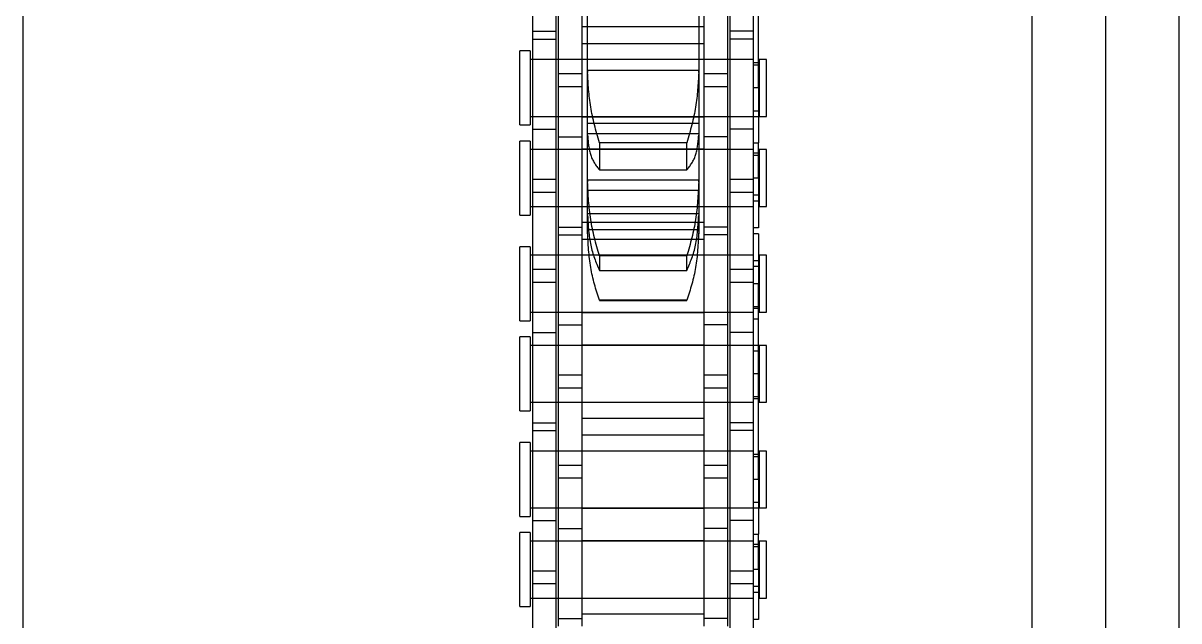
# Model space of a CAD drawing. Header units: metres. Extents: x 0 to 63075, y 0 to 44550.
# Drawn here: x 14109.2 to 14184.2, y 27908 to 27946.8 of the extents above; entities that cross this region are included whole.
import ezdxf

# ---------------------------------------------------------------- set-up
doc = ezdxf.new("R2010")
doc.units = ezdxf.units.M
doc.header["$LTSCALE"] = 75
doc.linetypes.add('HIDDEN2', pattern=[4.7625, 3.175, -1.5875])
for name, color, linetype in [('SDM', 7, 'Continuous'), ('SL4', 4, 'Continuous'), ('ST1', 7, 'HIDDEN2')]:
    doc.layers.add(name, color=color, linetype=linetype)

# ---------------------------------------------------------------- blocks, each defined once
blk = doc.blocks.new('A$Cb6dca9d5')
at = {"layer": 'SL4'}
for p, q in [((262.765, 1009.762), (262.765, 2334.737)), ((328.24, 1009.762), (328.24, 2334.737)), ((337.765, 2334.737), (337.765, 1009.762))]:
    blk.add_line(p, q, dxfattribs=at)
at = {"layer": 'ST1'}
for p, q in [((328.24, 1009.762), (328.24, 2334.737)), ((333.003, 2334.737), (333.003, 1009.762)), ((310.489, 1202.777), (310.489, 1215.477)), ((295.843, 1205.952), (295.843, 1212.302)), ((297.363, 1205.952), (297.363, 1212.302)), ((308.637, 1205.952), (308.637, 1212.302)), ((310.157, 1205.952), (310.157, 1212.302)), ((297.515, 1199.602), (297.515, 1208.697)), ((299.035, 1199.602), (299.035, 1208.697)), ((299.395, 1203.901), (299.395, 1208.446)), ((306.605, 1208.446), (306.605, 1203.901)), ((306.965, 1199.602), (306.965, 1208.697)), ((308.485, 1199.602), (308.485, 1208.697)), ((295.843, 1206.454), (297.363, 1206.454)), ((306.965, 1206.737), (299.035, 1206.737)), ((310.157, 1206.454), (308.637, 1206.454)), ((295.843, 1205.952), (297.363, 1205.952)), ((295.843, 1196.857), (295.843, 1205.952)), ((297.363, 1196.857), (297.363, 1205.952)), ((299.035, 1205.669), (306.965, 1205.669)), ((310.157, 1205.952), (308.637, 1205.952)), ((308.637, 1196.857), (308.637, 1205.952)), ((310.157, 1196.857), (310.157, 1205.952)), ((295, 1200.378), (295, 1205.175)), ((295.659, 1205.175), (295, 1205.175)), ((295.659, 1205.175), (295.659, 1200.378)), ((310.157, 1204.622), (295.659, 1204.622)), ((297.363, 1204.622), (295.843, 1204.622)), ((299.035, 1204.622), (297.515, 1204.622)), ((306.965, 1204.622), (299.035, 1204.622)), ((308.485, 1204.622), (306.965, 1204.622)), ((310.157, 1204.622), (308.637, 1204.622)), ((310.526, 1204.622), (310.526, 1200.932)), ((311, 1204.622), (310.526, 1204.622)), ((311, 1200.932), (311, 1204.622)), ((306.605, 1203.901), (299.395, 1203.901)), ((299.395, 1203.785), (299.395, 1203.901)), ((299.395, 1203.901), (299.395, 1203.785)), ((299.395, 1199.717), (299.395, 1203.785)), ((306.605, 1203.901), (306.605, 1203.785)), ((306.605, 1203.785), (306.605, 1203.901)), ((306.605, 1203.785), (306.605, 1199.717)), ((310.489, 1204.396), (310.157, 1204.396)), ((310.526, 1204.253), (310.157, 1204.253)), ((297.515, 1203.709), (299.035, 1203.709)), ((306.965, 1203.709), (308.485, 1203.709)), ((299.035, 1202.849), (297.515, 1202.849)), ((308.485, 1202.849), (306.965, 1202.849)), ((310.489, 1202.777), (310.157, 1202.777)), ((310.489, 1202.777), (310.489, 1199.225)), ((295.659, 1200.932), (310.157, 1200.932)), ((295.843, 1200.932), (297.363, 1200.932)), ((297.515, 1200.932), (299.035, 1200.932)), ((299.035, 1200.932), (306.965, 1200.932)), ((306.965, 1200.889), (299.035, 1200.889)), ((306.965, 1200.932), (308.485, 1200.932)), ((308.637, 1200.932), (310.489, 1200.932)), ((310.157, 1201.301), (310.526, 1201.301)), ((310.526, 1200.932), (311, 1200.932)), ((295, 1200.378), (295.659, 1200.378)), ((295.843, 1200.104), (297.363, 1200.104)), ((306.605, 1200.464), (299.395, 1200.464)), ((310.157, 1200.104), (308.637, 1200.104)), ((295, 1194.53), (295, 1199.327)), ((295.659, 1199.327), (295, 1199.327)), ((295.659, 1199.327), (295.659, 1194.53)), ((297.515, 1199.602), (299.035, 1199.602)), ((297.515, 1193.252), (297.515, 1199.602)), ((299.035, 1193.252), (299.035, 1199.602)), ((306.605, 1199.795), (299.395, 1199.795)), ((299.395, 1196.803), (299.395, 1199.717)), ((306.605, 1199.717), (306.605, 1196.803)), ((308.485, 1199.602), (306.965, 1199.602)), ((306.965, 1193.252), (306.965, 1199.602)), ((308.485, 1193.252), (308.485, 1199.602)), ((310.157, 1198.774), (295.659, 1198.774)), ((297.363, 1198.774), (295.843, 1198.774)), ((299.035, 1198.774), (297.515, 1198.774)), ((299.035, 1198.817), (306.965, 1198.817)), ((306.965, 1198.774), (299.035, 1198.774)), ((305.843, 1199.224), (300.157, 1199.224)), ((300.157, 1199.224), (300.157, 1197.461)), ((305.843, 1197.461), (305.843, 1199.224)), ((308.485, 1198.774), (306.965, 1198.774)), ((310.157, 1198.774), (308.637, 1198.774)), ((310.157, 1199.225), (310.489, 1199.225)), ((310.489, 1198.548), (310.157, 1198.548)), ((310.489, 1196.929), (310.489, 1199.225)), ((310.526, 1198.774), (310.526, 1195.084)), ((311, 1198.774), (310.526, 1198.774)), ((311, 1195.084), (311, 1198.774)), ((310.526, 1198.405), (310.157, 1198.405)), ((300.157, 1197.461), (305.843, 1197.461)), ((295.843, 1195.997), (295.843, 1196.857)), ((295.843, 1196.857), (297.363, 1196.857)), ((297.363, 1195.997), (297.363, 1196.857)), ((306.605, 1196.803), (299.395, 1196.803)), ((299.395, 1196.675), (299.395, 1196.803)), ((299.395, 1196.803), (299.395, 1196.675)), ((299.395, 1194.51), (299.395, 1196.675)), ((306.605, 1196.803), (306.605, 1196.675)), ((306.605, 1196.675), (306.605, 1196.803)), ((306.605, 1196.675), (306.605, 1194.51)), ((308.637, 1195.997), (308.637, 1196.857)), ((308.637, 1196.857), (310.157, 1196.857)), ((310.489, 1196.929), (310.157, 1196.929)), ((310.157, 1195.997), (310.157, 1196.857)), ((310.489, 1196.929), (310.489, 1193.698)), ((295.843, 1186.902), (295.843, 1195.997)), ((297.363, 1195.997), (295.843, 1195.997)), ((297.363, 1186.902), (297.363, 1195.997)), ((306.605, 1196.117), (299.395, 1196.117)), ((308.637, 1186.902), (308.637, 1195.997)), ((310.157, 1195.997), (308.637, 1195.997)), ((310.157, 1186.902), (310.157, 1195.997)), ((310.489, 1195.822), (310.157, 1195.822)), ((295.659, 1195.084), (310.157, 1195.084)), ((295.843, 1195.084), (297.363, 1195.084)), ((297.515, 1195.084), (299.035, 1195.084)), ((299.035, 1195.084), (306.965, 1195.084)), ((306.965, 1195.084), (308.485, 1195.084)), ((308.637, 1195.084), (310.157, 1195.084)), ((310.157, 1195.453), (310.526, 1195.453)), ((310.526, 1195.084), (311, 1195.084)), ((295, 1194.53), (295.659, 1194.53)), ((306.965, 1194.037), (299.035, 1194.037)), ((306.605, 1194.619), (299.395, 1194.619)), ((299.395, 1193.58), (299.395, 1194.51)), ((306.605, 1194.51), (306.605, 1193.58)), ((297.515, 1193.754), (299.035, 1193.754)), ((297.515, 1193.252), (299.035, 1193.252)), ((297.515, 1184.157), (297.515, 1193.252)), ((299.035, 1184.157), (299.035, 1193.252)), ((306.605, 1193.58), (299.395, 1193.58)), ((299.395, 1193.453), (299.395, 1193.58)), ((299.395, 1193.58), (299.395, 1193.453)), ((299.395, 1193.313), (299.395, 1193.453)), ((306.595, 1192.816), (306.605, 1193.313)), ((306.605, 1193.58), (306.605, 1193.453)), ((306.605, 1193.453), (306.605, 1193.58)), ((306.605, 1193.453), (306.605, 1193.313)), ((308.485, 1193.754), (306.965, 1193.754)), ((308.485, 1193.252), (306.965, 1193.252)), ((306.965, 1184.157), (306.965, 1193.252)), ((308.485, 1184.157), (308.485, 1193.252)), ((310.489, 1193.698), (310.157, 1193.698)), ((310.489, 1193.308), (310.157, 1193.308)), ((310.489, 1193.308), (310.489, 1190.077)), ((299.035, 1192.969), (306.965, 1192.969)), ((295, 1187.678), (295, 1192.475)), ((295.659, 1192.475), (295, 1192.475)), ((295.659, 1192.475), (295.659, 1187.678)), ((310.157, 1191.922), (295.659, 1191.922)), ((297.363, 1191.922), (295.843, 1191.922)), ((299.035, 1191.922), (297.515, 1191.922)), ((306.965, 1191.922), (299.035, 1191.922)), ((300.157, 1191.88), (300.157, 1190.942)), ((305.843, 1191.88), (300.157, 1191.88)), ((305.843, 1190.942), (305.843, 1191.88)), ((308.485, 1191.922), (306.965, 1191.922)), ((310.157, 1191.922), (308.637, 1191.922)), ((310.526, 1191.922), (310.526, 1188.232)), ((311, 1191.922), (310.526, 1191.922)), ((311, 1188.232), (311, 1191.922)), ((295.843, 1191.009), (297.363, 1191.009)), ((308.637, 1191.009), (310.157, 1191.009)), ((310.526, 1191.553), (310.157, 1191.553)), ((310.489, 1191.184), (310.157, 1191.184)), ((300.157, 1190.942), (305.843, 1190.942)), ((297.363, 1190.149), (295.843, 1190.149)), ((310.157, 1190.149), (308.637, 1190.149)), ((310.489, 1190.077), (310.157, 1190.077)), ((310.489, 1177.377), (310.489, 1190.077)), ((305.843, 1189.004), (300.157, 1189.004)), ((300.157, 1189.004), (300.157, 1188.98)), ((300.157, 1188.98), (305.843, 1188.98)), ((305.843, 1188.98), (305.843, 1189.004)), ((295.659, 1188.232), (310.157, 1188.232)), ((295.843, 1188.232), (297.363, 1188.232)), ((297.515, 1188.232), (299.035, 1188.232)), ((299.035, 1188.232), (306.965, 1188.232)), ((306.965, 1188.189), (299.035, 1188.189)), ((306.965, 1188.232), (308.485, 1188.232)), ((308.637, 1188.232), (310.157, 1188.232)), ((310.157, 1188.601), (310.526, 1188.601)), ((310.489, 1188.458), (310.157, 1188.458)), ((310.526, 1188.232), (311, 1188.232)), ((295, 1187.678), (295.659, 1187.678)), ((297.515, 1187.404), (299.035, 1187.404)), ((308.485, 1187.404), (306.965, 1187.404)), ((310.489, 1187.781), (310.157, 1187.781)), ((295, 1181.83), (295, 1186.627)), ((295.659, 1186.627), (295, 1186.627)), ((295.659, 1186.627), (295.659, 1181.83)), ((295.843, 1186.902), (297.363, 1186.902)), ((295.843, 1180.552), (295.843, 1186.902)), ((297.363, 1180.552), (297.363, 1186.902)), ((310.157, 1186.902), (308.637, 1186.902)), ((308.637, 1180.552), (308.637, 1186.902)), ((310.157, 1180.552), (310.157, 1186.902)), ((310.157, 1186.074), (295.659, 1186.074)), ((297.363, 1186.074), (295.843, 1186.074)), ((299.035, 1186.074), (297.515, 1186.074)), ((299.035, 1186.117), (306.965, 1186.117)), ((306.965, 1186.074), (299.035, 1186.074)), ((308.485, 1186.074), (306.965, 1186.074)), ((310.489, 1186.074), (308.637, 1186.074)), ((310.526, 1186.074), (310.526, 1182.384)), ((311, 1186.074), (310.526, 1186.074)), ((311, 1182.384), (311, 1186.074)), ((310.526, 1185.705), (310.157, 1185.705)), ((297.515, 1183.297), (297.515, 1184.157)), ((297.515, 1184.157), (299.035, 1184.157)), ((299.035, 1183.297), (299.035, 1184.157)), ((306.965, 1183.297), (306.965, 1184.157)), ((306.965, 1184.157), (308.485, 1184.157)), ((308.485, 1183.297), (308.485, 1184.157)), ((310.489, 1184.229), (310.157, 1184.229)), ((297.515, 1174.202), (297.515, 1183.297)), ((299.035, 1183.297), (297.515, 1183.297)), ((299.035, 1174.202), (299.035, 1183.297)), ((306.965, 1174.202), (306.965, 1183.297)), ((308.485, 1183.297), (306.965, 1183.297)), ((308.485, 1174.202), (308.485, 1183.297)), ((310.157, 1182.753), (310.526, 1182.753)), ((295.659, 1182.384), (310.157, 1182.384)), ((295.843, 1182.384), (297.363, 1182.384)), ((297.515, 1182.384), (299.035, 1182.384)), ((299.035, 1182.384), (306.965, 1182.384)), ((306.965, 1182.384), (308.485, 1182.384)), ((308.637, 1182.384), (310.157, 1182.384)), ((310.489, 1182.61), (310.157, 1182.61)), ((310.526, 1182.384), (311, 1182.384)), ((295, 1181.83), (295.659, 1181.83)), ((306.965, 1181.337), (299.035, 1181.337)), ((295.843, 1181.054), (297.363, 1181.054)), ((295.843, 1180.552), (297.363, 1180.552)), ((295.843, 1171.457), (295.843, 1180.552)), ((297.363, 1171.457), (297.363, 1180.552)), ((310.157, 1181.054), (308.637, 1181.054)), ((310.157, 1180.552), (308.637, 1180.552)), ((308.637, 1171.457), (308.637, 1180.552)), ((310.157, 1171.457), (310.157, 1180.552)), ((295, 1174.978), (295, 1179.775)), ((295.659, 1179.775), (295, 1179.775)), ((295.659, 1179.775), (295.659, 1174.978)), ((299.035, 1180.269), (306.965, 1180.269)), ((310.157, 1179.222), (295.659, 1179.222)), ((297.363, 1179.222), (295.843, 1179.222)), ((299.035, 1179.222), (297.515, 1179.222)), ((306.965, 1179.222), (299.035, 1179.222)), ((308.485, 1179.222), (306.965, 1179.222)), ((310.157, 1179.222), (308.637, 1179.222)), ((310.526, 1179.222), (310.526, 1175.532)), ((311, 1179.222), (310.526, 1179.222)), ((311, 1175.532), (311, 1179.222)), ((297.515, 1178.309), (299.035, 1178.309)), ((306.965, 1178.309), (308.485, 1178.309)), ((310.489, 1178.996), (310.157, 1178.996)), ((310.526, 1178.853), (310.157, 1178.853)), ((299.035, 1177.449), (297.515, 1177.449)), ((308.485, 1177.449), (306.965, 1177.449)), ((310.489, 1177.377), (310.157, 1177.377)), ((310.489, 1177.377), (310.489, 1173.825)), ((295.659, 1175.532), (310.157, 1175.532)), ((295.843, 1175.532), (297.363, 1175.532)), ((297.515, 1175.532), (299.035, 1175.532)), ((299.035, 1175.532), (306.965, 1175.532)), ((306.965, 1175.489), (299.035, 1175.489)), ((306.965, 1175.532), (308.485, 1175.532)), ((308.637, 1175.532), (310.489, 1175.532)), ((310.157, 1175.901), (310.526, 1175.901)), ((310.526, 1175.532), (311, 1175.532)), ((295, 1174.978), (295.659, 1174.978)), ((295.843, 1174.704), (297.363, 1174.704)), ((310.157, 1174.704), (308.637, 1174.704)), ((295, 1169.13), (295, 1173.927)), ((295.659, 1173.927), (295, 1173.927)), ((295.659, 1173.927), (295.659, 1169.13)), ((297.515, 1174.202), (299.035, 1174.202)), ((297.515, 1167.852), (297.515, 1174.202)), ((299.035, 1167.852), (299.035, 1174.202)), ((308.485, 1174.202), (306.965, 1174.202)), ((306.965, 1167.852), (306.965, 1174.202)), ((308.485, 1167.852), (308.485, 1174.202)), ((310.157, 1173.825), (310.489, 1173.825)), ((310.489, 1171.529), (310.489, 1173.825)), ((310.157, 1173.374), (295.659, 1173.374)), ((297.363, 1173.374), (295.843, 1173.374)), ((299.035, 1173.374), (297.515, 1173.374)), ((299.035, 1173.417), (306.965, 1173.417)), ((306.965, 1173.374), (299.035, 1173.374)), ((308.485, 1173.374), (306.965, 1173.374)), ((310.157, 1173.374), (308.637, 1173.374)), ((310.489, 1173.148), (310.157, 1173.148)), ((310.526, 1173.005), (310.157, 1173.005)), ((310.526, 1173.374), (310.526, 1169.684)), ((311, 1173.374), (310.526, 1173.374)), ((311, 1169.684), (311, 1173.374)), ((310.489, 1171.529), (310.157, 1171.529)), ((310.489, 1171.529), (310.489, 1168.298)), ((295.843, 1170.597), (295.843, 1171.457)), ((295.843, 1171.457), (297.363, 1171.457)), ((297.363, 1170.597), (297.363, 1171.457)), ((308.637, 1170.597), (308.637, 1171.457)), ((308.637, 1171.457), (310.157, 1171.457)), ((310.157, 1170.597), (310.157, 1171.457)), ((295.843, 1161.502), (295.843, 1170.597)), ((297.363, 1170.597), (295.843, 1170.597)), ((297.363, 1161.502), (297.363, 1170.597)), ((308.637, 1161.502), (308.637, 1170.597)), ((310.157, 1170.597), (308.637, 1170.597)), ((310.157, 1161.502), (310.157, 1170.597)), ((310.489, 1170.422), (310.157, 1170.422)), ((310.157, 1170.053), (310.526, 1170.053)), ((295.659, 1169.684), (310.157, 1169.684)), ((295.843, 1169.684), (297.363, 1169.684)), ((297.515, 1169.684), (299.035, 1169.684)), ((299.035, 1169.684), (306.965, 1169.684)), ((306.965, 1169.684), (308.485, 1169.684)), ((308.637, 1169.684), (310.157, 1169.684)), ((310.526, 1169.684), (311, 1169.684)), ((295, 1169.13), (295.659, 1169.13)), ((306.965, 1168.637), (299.035, 1168.637)), ((297.515, 1168.354), (299.035, 1168.354)), ((308.485, 1168.354), (306.965, 1168.354)), ((310.489, 1168.298), (310.157, 1168.298))]:
    blk.add_line(p, q, dxfattribs=at)
for points, knots in [([(300.157, 1199.224), (299.941, 1200.001), (299.508, 1201.552), (299.433, 1203.042), (299.395, 1203.785)], [0, 0, 0, 0, 0.500529, 1, 1, 1, 1]), ([(306.605, 1203.785), (306.567, 1203.042), (306.492, 1201.552), (306.059, 1200.001), (305.843, 1199.224)], [0, 0, 0, 0, 0.499464, 1, 1, 1, 1]), ([(299.395, 1199.717), (299.433, 1199.251), (299.508, 1198.32), (299.941, 1197.747), (300.157, 1197.461)], [0, 0, 0, 0, 0.49948, 1, 1, 1, 1]), ([(305.843, 1197.461), (306.059, 1197.747), (306.492, 1198.32), (306.567, 1199.251), (306.605, 1199.717)], [0, 0, 0, 0, 0.500513, 1, 1, 1, 1]), ([(300.157, 1191.88), (299.941, 1192.662), (299.508, 1194.226), (299.433, 1195.859), (299.395, 1196.675)], [0, 0, 0, 0, 0.500152, 1, 1, 1, 1]), ([(306.605, 1196.675), (306.567, 1195.86), (306.492, 1194.227), (306.06, 1192.663), (305.843, 1191.88)], [0, 0, 0, 0, 0.499124, 1, 1, 1, 1]), ([(299.395, 1194.51), (299.433, 1193.843), (299.508, 1192.506), (299.941, 1191.464), (300.157, 1190.942)], [0, 0, 0, 0, 0.4994594, 1, 1, 1, 1]), ([(305.843, 1190.942), (306.059, 1191.464), (306.492, 1192.506), (306.567, 1193.843), (306.605, 1194.51)], [0, 0, 0, 0, 0.5005336, 1, 1, 1, 1]), ([(300.157, 1189.004), (299.941, 1189.697), (299.508, 1191.084), (299.433, 1192.664), (299.395, 1193.453)], [0, 0, 0, 0, 0.5001333, 1, 1, 1, 1]), ([(306.605, 1193.453), (306.567, 1192.665), (306.492, 1191.085), (306.06, 1189.698), (305.843, 1189.004)], [0, 0, 0, 0, 0.499098, 1, 1, 1, 1])]:
    blk.add_open_spline(points, degree=3, knots=knots, dxfattribs=at)

msp = doc.modelspace()

# ---------------------------------------------------------------- block references
at = {"layer": 'SDM'}
msp.add_blockref('A$Cb6dca9d5', (13846.469, 26739.769), dxfattribs=at)

doc.saveas('drawing.dxf')
